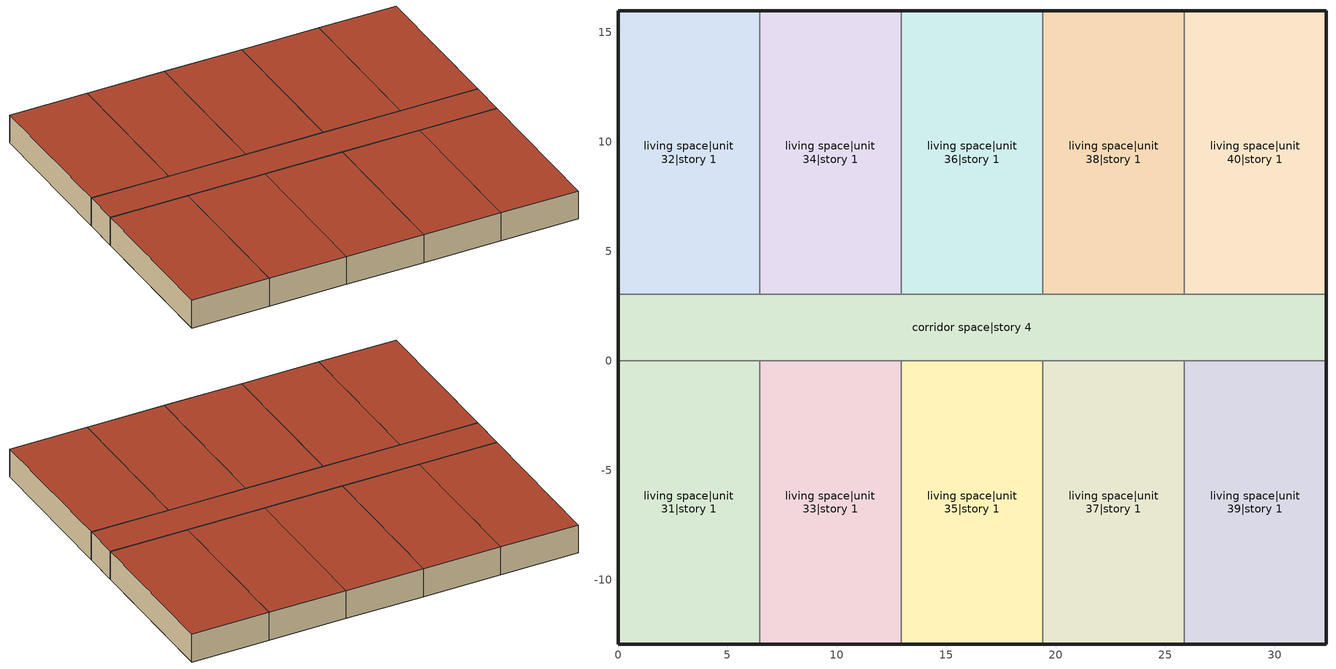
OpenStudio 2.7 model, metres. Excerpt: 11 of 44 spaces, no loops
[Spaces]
living space|unit 31|story 1
 floor to living space|unit 21|story 1: 0,-12.93 0,0 6.47,0 6.47,-12.93 z7.32
 wall outside: 0,0 0,-12.93 6.47,-12.93 z7.32:9.75
 wall adiabatic: 6.47,0 0,0 z7.32:9.75
 wall to living space|unit 33|story 1: 6.47,-12.93 6.47,0 z7.32:9.75
 roof outside: 6.47,-12.93 6.47,0 0,0 0,-12.93 z9.75
living space|unit 32|story 1
 floor to living space|unit 22|story 1: 0,3.05 0,15.98 6.47,15.98 6.47,3.05 z7.32
 wall outside: 6.47,15.98 0,15.98 0,3.05 z7.32:9.75
 wall to living space|unit 34|story 1: 6.47,3.05 6.47,15.98 z7.32:9.75
 wall adiabatic: 0,3.05 6.47,3.05 z7.32:9.75
 roof outside: 6.47,3.05 6.47,15.98 0,15.98 0,3.05 z9.75
living space|unit 33|story 1
 floor to living space|unit 23|story 1: 6.47,-12.93 6.47,0 12.93,0 12.93,-12.93 z7.32
 wall outside: 6.47,-12.93 12.93,-12.93 z7.32:9.75
 wall adiabatic: 12.93,0 6.47,0 z7.32:9.75
 wall to living space|unit 35|story 1: 12.93,-12.93 12.93,0 z7.32:9.75
 roof outside: 12.93,-12.93 12.93,0 6.47,0 6.47,-12.93 z9.75
living space|unit 34|story 1
 floor to living space|unit 24|story 1: 6.47,3.05 6.47,15.98 12.93,15.98 12.93,3.05 z7.32
 wall outside: 12.93,15.98 6.47,15.98 z7.32:9.75
 wall to living space|unit 36|story 1: 12.93,3.05 12.93,15.98 z7.32:9.75
 wall adiabatic: 6.47,3.05 12.93,3.05 z7.32:9.75
 roof outside: 12.93,3.05 12.93,15.98 6.47,15.98 6.47,3.05 z9.75
living space|unit 35|story 1
 floor to living space|unit 25|story 1: 12.93,-12.93 12.93,0 19.4,0 19.4,-12.93 z7.32
 wall outside: 12.93,-12.93 19.4,-12.93 z7.32:9.75
 wall adiabatic: 19.4,0 12.93,0 z7.32:9.75
 wall to living space|unit 37|story 1: 19.4,-12.93 19.4,0 z7.32:9.75
 roof outside: 19.4,-12.93 19.4,0 12.93,0 12.93,-12.93 z9.75
living space|unit 36|story 1
 floor to living space|unit 26|story 1: 12.93,3.05 12.93,15.98 19.4,15.98 19.4,3.05 z7.32
 wall outside: 19.4,15.98 12.93,15.98 z7.32:9.75
 wall to living space|unit 38|story 1: 19.4,3.05 19.4,15.98 z7.32:9.75
 wall adiabatic: 12.93,3.05 19.4,3.05 z7.32:9.75
 roof outside: 19.4,3.05 19.4,15.98 12.93,15.98 12.93,3.05 z9.75
living space|unit 37|story 1
 floor to living space|unit 27|story 1: 19.4,-12.93 19.4,0 25.86,0 25.86,-12.93 z7.32
 wall outside: 19.4,-12.93 25.86,-12.93 z7.32:9.75
 wall adiabatic: 25.86,0 19.4,0 z7.32:9.75
 wall to living space|unit 39|story 1: 25.86,-12.93 25.86,0 z7.32:9.75
 roof outside: 25.86,-12.93 25.86,0 19.4,0 19.4,-12.93 z9.75
living space|unit 38|story 1
 floor to living space|unit 28|story 1: 19.4,3.05 19.4,15.98 25.86,15.98 25.86,3.05 z7.32
 wall outside: 25.86,15.98 19.4,15.98 z7.32:9.75
 wall to living space|unit 40|story 1: 25.86,3.05 25.86,15.98 z7.32:9.75
 wall adiabatic: 19.4,3.05 25.86,3.05 z7.32:9.75
 roof outside: 25.86,3.05 25.86,15.98 19.4,15.98 19.4,3.05 z9.75
living space|unit 39|story 1
 floor to living space|unit 29|story 1: 25.86,-12.93 25.86,0 32.33,0 32.33,-12.93 z7.32
 wall outside: 25.86,-12.93 32.33,-12.93 32.33,0 z7.32:9.75
 wall adiabatic: 32.33,0 25.86,0 z7.32:9.75
 roof outside: 32.33,-12.93 32.33,0 25.86,0 25.86,-12.93 z9.75
living space|unit 40|story 1
 floor to living space|unit 30|story 1: 25.86,3.05 25.86,15.98 32.33,15.98 32.33,3.05 z7.32
 wall outside: 32.33,3.05 32.33,15.98 25.86,15.98 z7.32:9.75
 wall adiabatic: 25.86,3.05 32.33,3.05 z7.32:9.75
 roof outside: 32.33,3.05 32.33,15.98 25.86,15.98 25.86,3.05 z9.75
corridor space|story 4
 floor adiabatic: 0,0 0,3.05 32.33,3.05 32.33,0 z7.32
 wall outside: 32.33,0 32.33,3.05 / 0,3.05 0,0 z7.32:9.75
 wall adiabatic: 0,0 6.47,0 12.93,0 19.4,0 25.86,0 32.33,0 / 32.33,3.05 25.86,3.05 19.4,3.05 12.93,3.05 6.47,3.05 0,3.05 z7.32:9.75
 roof outside: 32.33,0 32.33,3.05 0,3.05 0,0 z9.75
[Building]
Building 1: North Axis {deg}=0; Standards Number of Stories=4; Standards Number of Above Ground Stories=4; Standards Building Type=multifamily; Standards Number of Living Units=40
[Site]
Denver Intl Ap_CO_USA: Latitude {deg}=39.83; Longitude {deg}=-104.65; Time Zone {hr}=-7; Elevation {m}=1650
[ClimateZones]
Climate Zone Institution Name 2=Building America; Climate Zone Document Year 2=0; Climate Zone Value 2=Cold
[Site:WaterMainsTemperature]
Calculation Method=Correlation; Annual Average Outdoor Air Temperature {C}=10.8753; Maximum Difference In Monthly Average Outdoor Air Temperatures {deltaC}=23.1524
[Site:GroundTemperature:Deep]
10.8753, 10.8753, 10.8753, 10.8753, 10.8753, 10.8753, 10.8753, 10.8753, 10.8753, 10.8753, 10.8753, 10.8753
[ThermalZone] Use Ideal Air Loads=No
Name | Thermostat
living zone|unit 31 | living zone|unit 31 temperature setpoint
living zone|unit 32 | living zone|unit 32 temperature setpoint
living zone|unit 33 | living zone|unit 33 temperature setpoint
living zone|unit 34 | living zone|unit 34 temperature setpoint
living zone|unit 35 | living zone|unit 35 temperature setpoint
living zone|unit 36 | living zone|unit 36 temperature setpoint
living zone|unit 37 | living zone|unit 37 temperature setpoint
living zone|unit 38 | living zone|unit 38 temperature setpoint
living zone|unit 39 | living zone|unit 39 temperature setpoint
living zone|unit 40 | living zone|unit 40 temperature setpoint
corridor zone
[Space]
Name | Space Type | Thermal Zone | Building Unit
living space|unit 31|story 1 | Space Type 1 | living zone|unit 31 | unit 31
living space|unit 32|story 1 | Space Type 1 | living zone|unit 32 | unit 32
living space|unit 33|story 1 | Space Type 1 | living zone|unit 33 | unit 33
living space|unit 34|story 1 | Space Type 1 | living zone|unit 34 | unit 34
living space|unit 35|story 1 | Space Type 1 | living zone|unit 35 | unit 35
living space|unit 36|story 1 | Space Type 1 | living zone|unit 36 | unit 36
living space|unit 37|story 1 | Space Type 1 | living zone|unit 37 | unit 37
living space|unit 38|story 1 | Space Type 1 | living zone|unit 38 | unit 38
living space|unit 39|story 1 | Space Type 1 | living zone|unit 39 | unit 39
living space|unit 40|story 1 | Space Type 1 | living zone|unit 40 | unit 40
corridor space|story 4 | Space Type 2 | corridor zone
[SpaceType]
Name | Standards Space Type
Space Type 1 | living
Space Type 2 | corridor
[BuildingUnit] Building Unit Type=Residential
unit 31; unit 32; unit 33; unit 34; unit 35; unit 36; unit 37; unit 38; unit 39; unit 40
[ThermostatSetpoint:DualSetpoint] Heating Setpoint Temperature Schedule=residential heating setpoint; Cooling Setpoint Temperature Schedule=residential cooling setpoint
living zone|unit 39 temperature setpoint; living zone|unit 35 temperature setpoint; living zone|unit 31 temperature setpoint; living zone|unit 32 temperature setpoint; living zone|unit 33 temperature setpoint; living zone|unit 34 temperature setpoint; living zone|unit 36 temperature setpoint; living zone|unit 37 temperature setpoint; living zone|unit 38 temperature setpoint; living zone|unit 40 temperature setpoint
[Schedule:Ruleset]
Name | Default Day Schedule | Summer Design Day Schedule | Winter Design Day Schedule
residential heating setpoint | Schedule Day 4 | residential heating setpoint summer design | residential heating setpoint winter design
residential cooling setpoint | Schedule Day 5 | residential cooling setpoint summer design | residential cooling setpoint winter design
[Schedule:Day]
Schedule Day 4; Schedule Day 5: 24, 0, 0
residential heating setpoint allday1; residential heating setpoint allday2; residential heating setpoint allday3; residential heating setpoint allday4; residential heating setpoint allday5; residential heating setpoint allday6; residential heating setpoint allday7; residential heating setpoint allday8; residential heating setpoint allday9; residential heating setpoint allday10; residential heating setpoint allday11; residential heating setpoint allday12: 24, 0, 21.6667
residential heating setpoint winter design; residential cooling setpoint winter design: 24, 0, 21.1111
residential heating setpoint summer design; residential cooling setpoint summer design: 24, 0, 23.8889
residential cooling setpoint allday1; residential cooling setpoint allday2; residential cooling setpoint allday3; residential cooling setpoint allday4; residential cooling setpoint allday5; residential cooling setpoint allday6; residential cooling setpoint allday7; residential cooling setpoint allday8; residential cooling setpoint allday9; residential cooling setpoint allday10; residential cooling setpoint allday11; residential cooling setpoint allday12: 24, 0, 24.4444
[Schedule:Rule] Apply Sunday=Yes; Apply Monday=Yes; Apply Tuesday=Yes; Apply Wednesday=Yes; Apply Thursday=Yes; Apply Friday=Yes; Apply Saturday=Yes; Date Specification Type=DateRange; Start Day=1
Name | Schedule Ruleset | Rule Order | Day Schedule | Start Month | End Month | End Day
residential heating setpoint allday ruleset1 | residential heating setpoint | 11 | residential heating setpoint allday1 | 1 | 1 | 31
residential heating setpoint allday ruleset2 | residential heating setpoint | 10 | residential heating setpoint allday2 | 2 | 2 | 28
residential heating setpoint allday ruleset3 | residential heating setpoint | 9 | residential heating setpoint allday3 | 3 | 3 | 31
residential heating setpoint allday ruleset4 | residential heating setpoint | 8 | residential heating setpoint allday4 | 4 | 4 | 30
residential heating setpoint allday ruleset5 | residential heating setpoint | 7 | residential heating setpoint allday5 | 5 | 5 | 31
residential heating setpoint allday ruleset6 | residential heating setpoint | 6 | residential heating setpoint allday6 | 6 | 6 | 30
residential heating setpoint allday ruleset7 | residential heating setpoint | 5 | residential heating setpoint allday7 | 7 | 7 | 31
residential heating setpoint allday ruleset8 | residential heating setpoint | 4 | residential heating setpoint allday8 | 8 | 8 | 31
residential heating setpoint allday ruleset9 | residential heating setpoint | 3 | residential heating setpoint allday9 | 9 | 9 | 30
residential heating setpoint allday ruleset10 | residential heating setpoint | 2 | residential heating setpoint allday10 | 10 | 10 | 31
residential heating setpoint allday ruleset11 | residential heating setpoint | 1 | residential heating setpoint allday11 | 11 | 11 | 30
residential heating setpoint allday ruleset12 | residential heating setpoint | 0 | residential heating setpoint allday12 | 12 | 12 | 31
residential cooling setpoint allday ruleset1 | residential cooling setpoint | 11 | residential cooling setpoint allday1 | 1 | 1 | 31
residential cooling setpoint allday ruleset2 | residential cooling setpoint | 10 | residential cooling setpoint allday2 | 2 | 2 | 28
residential cooling setpoint allday ruleset3 | residential cooling setpoint | 9 | residential cooling setpoint allday3 | 3 | 3 | 31
residential cooling setpoint allday ruleset4 | residential cooling setpoint | 8 | residential cooling setpoint allday4 | 4 | 4 | 30
residential cooling setpoint allday ruleset5 | residential cooling setpoint | 7 | residential cooling setpoint allday5 | 5 | 5 | 31
residential cooling setpoint allday ruleset6 | residential cooling setpoint | 6 | residential cooling setpoint allday6 | 6 | 6 | 30
residential cooling setpoint allday ruleset7 | residential cooling setpoint | 5 | residential cooling setpoint allday7 | 7 | 7 | 31
residential cooling setpoint allday ruleset8 | residential cooling setpoint | 4 | residential cooling setpoint allday8 | 8 | 8 | 31
residential cooling setpoint allday ruleset9 | residential cooling setpoint | 3 | residential cooling setpoint allday9 | 9 | 9 | 30
residential cooling setpoint allday ruleset10 | residential cooling setpoint | 2 | residential cooling setpoint allday10 | 10 | 10 | 31
residential cooling setpoint allday ruleset11 | residential cooling setpoint | 1 | residential cooling setpoint allday11 | 11 | 11 | 30
residential cooling setpoint allday ruleset12 | residential cooling setpoint | 0 | residential cooling setpoint allday12 | 12 | 12 | 31
